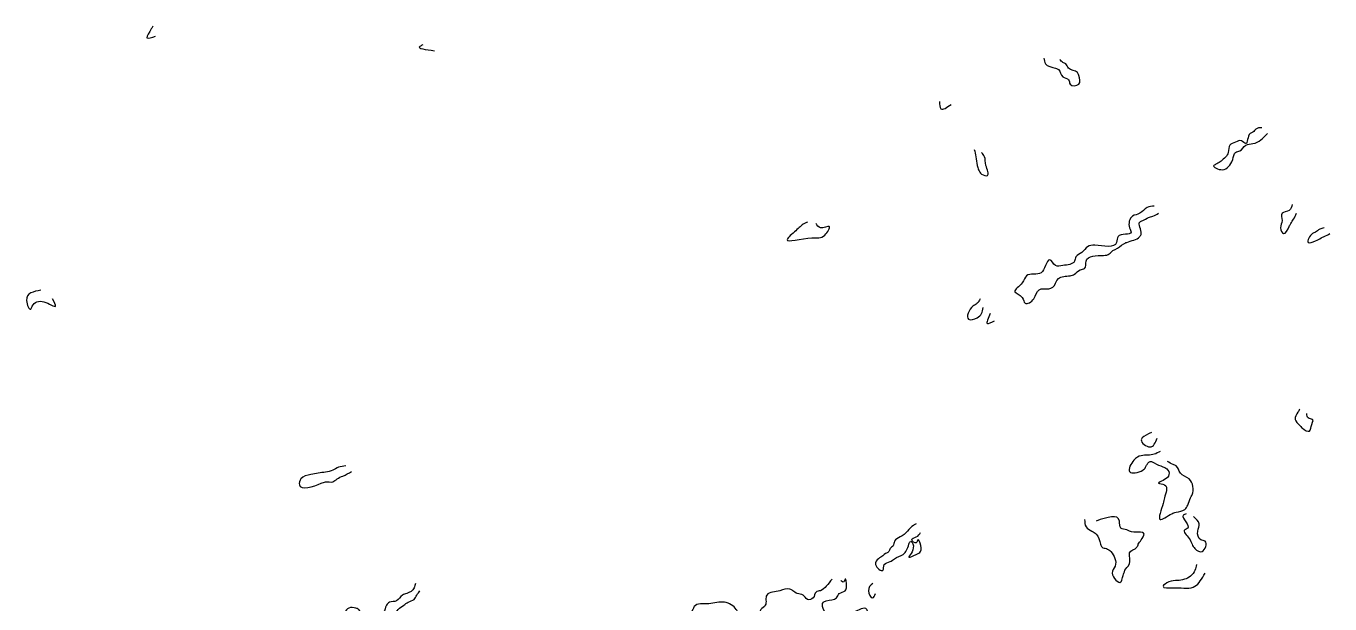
# Model space of a CAD drawing. Header units: metres. Extents: x 0 to 100, y 0 to 141.
# Drawn here: x 76.84 to 99.3, y 71.55 to 81.5 of the extents above; entities that cross this region are included whole.
import ezdxf

# ---------------------------------------------------------------- set-up
doc = ezdxf.new("R2010")
doc.units = ezdxf.units.M

msp = doc.modelspace()

# ---------------------------------------------------------------- linework, layer by layer
for points in [[(79.025, 81.5), (79, 81.45), (78.925, 81.3), (79.075, 81.325)], [(83.675, 81.175), (83.625, 81.15), (83.875, 81.075)], [(94.375, 80.95), (94.4, 80.85), (94.575, 80.775), (94.625, 80.75), (94.7, 80.625), (94.8, 80.575), (94.825, 80.5), (94.975, 80.5), (94.975, 80.65), (94.95, 80.7), (94.8, 80.775), (94.75, 80.85), (94.7, 80.875), (94.65, 80.925)], [(92.575, 80.2), (92.6, 80.075), (92.775, 80.15)], [(98.125, 79.75), (98.025, 79.725), (97.975, 79.675), (97.925, 79.65), (97.85, 79.475), (97.775, 79.525), (97.675, 79.5), (97.575, 79.45), (97.55, 79.325), (97.425, 79.175), (97.35, 79.125), (97.3, 79.1), (97.45, 79.025), (97.55, 79.075), (97.625, 79.2), (97.675, 79.325), (97.75, 79.35), (97.85, 79.45), (97.975, 79.475), (98.225, 79.65)], [(93.175, 79.375), (93.2, 79.25), (93.225, 79.1), (93.25, 79.025), (93.3, 78.95), (93.4, 78.925), (93.375, 79.1), (93.35, 79.25), (93.3, 79.325)], [(96.275, 78.4), (96.15, 78.375), (96.025, 78.275), (95.9, 78.225), (95.85, 78.025), (95.875, 77.95), (95.65, 77.875), (95.625, 77.775), (95.25, 77.725), (95.125, 77.7), (95.025, 77.6), (94.925, 77.525), (94.9, 77.45), (94.7, 77.375), (94.575, 77.375), (94.475, 77.475), (94.4, 77.375), (94.325, 77.25), (94.075, 77.2), (94, 77.075), (93.875, 76.925), (94, 76.825), (94.05, 76.725), (94.2, 76.8), (94.225, 76.85), (94.325, 76.975), (94.375, 76.975), (94.525, 77), (94.625, 77.15), (94.825, 77.2), (94.9, 77.225), (95, 77.3), (95.075, 77.325), (95.1, 77.45), (95.4, 77.55), (95.5, 77.575), (95.55, 77.625), (95.6, 77.65), (95.75, 77.75), (95.8, 77.775), (96.025, 77.875), (96.05, 77.925), (96.025, 78.125), (96.075, 78.15), (96.175, 78.2), (96.25, 78.225), (96.35, 78.275)], [(98.65, 78.425), (98.6, 78.325), (98.475, 78.275), (98.475, 78.15), (98.45, 78.025), (98.5, 77.925), (98.6, 78.05), (98.625, 78.1), (98.675, 78.175), (98.725, 78.275)], [(90.3, 78.125), (90.25, 78.1), (90.1, 77.975), (89.95, 77.825), (90.375, 77.85), (90.6, 77.9), (90.675, 78.05), (90.525, 78.025), (90.45, 78.1)], [(99.2, 78.025), (99.125, 78), (99.05, 77.95), (99, 77.925), (98.925, 77.775), (99.05, 77.8), (99.15, 77.85), (99.2, 77.875), (99.3, 77.925)], [(77.1, 76.95), (76.85, 76.775), (76.925, 76.625), (76.95, 76.675), (77.15, 76.75), (77.35, 76.675), (77.3, 76.8)], [(93.275, 76.8), (93.225, 76.725), (93.15, 76.675), (93.075, 76.45), (93.225, 76.475), (93.3, 76.55), (93.325, 76.65)], [(93.45, 76.55), (93.4, 76.375), (93.525, 76.425)], [(98.775, 74.9), (98.75, 74.85), (98.7, 74.725), (98.775, 74.625), (98.825, 74.575), (98.95, 74.525), (98.975, 74.6), (99, 74.725), (98.925, 74.75), (98.9, 74.825)], [(96.225, 74.5), (96.175, 74.475), (96.05, 74.375), (96.2, 74.25), (96.325, 74.4)], [(96.375, 74.175), (96.275, 74.125), (96.05, 74.1), (95.925, 74.025), (95.85, 73.825), (96.075, 73.85), (96.125, 73.9), (96.15, 73.95), (96.225, 74), (96.275, 73.975), (96.525, 73.825), (96.5, 73.725), (96.35, 73.625), (96.45, 73.6), (96.45, 73.375), (96.425, 73.275), (96.375, 73), (96.575, 73.1), (96.65, 73.125), (96.8, 73.175), (96.85, 73.25), (96.9, 73.375), (96.925, 73.425), (96.875, 73.7), (96.725, 73.8), (96.65, 73.925), (96.6, 73.95), (96.5, 74)], [(82.35, 73.925), (82.225, 73.9), (82.125, 73.85), (81.875, 73.8), (81.75, 73.775), (81.575, 73.7), (81.55, 73.6), (81.925, 73.625), (82, 73.65), (82.125, 73.65), (82.2, 73.7), (82.3, 73.75), (82.45, 73.825)], [(95.075, 73), (95.1, 72.875), (95.2, 72.8), (95.275, 72.75), (95.35, 72.575), (95.375, 72.525), (95.45, 72.5), (95.525, 72.45), (95.6, 72.2), (95.55, 72.075), (95.7, 71.925), (95.725, 72), (95.75, 72.075), (95.8, 72.175), (95.825, 72.2), (95.85, 72.375), (95.85, 72.425), (95.975, 72.525), (96, 72.575), (96.05, 72.65), (96.1, 72.75), (95.85, 72.8), (95.8, 72.825), (95.7, 72.85), (95.675, 72.975), (95.275, 72.975)], [(96.825, 73.1), (96.775, 73.075), (96.85, 72.85), (96.8, 72.825), (96.875, 72.675), (96.925, 72.575), (96.975, 72.5), (97.1, 72.45), (97.15, 72.625), (97.075, 72.65), (97.025, 72.8), (97.05, 72.925), (96.95, 73.05)], [(92.175, 72.925), (92.125, 72.9), (92.025, 72.8), (91.9, 72.7), (91.8, 72.625), (91.775, 72.55), (91.725, 72.5), (91.7, 72.45), (91.625, 72.4), (91.6, 72.375), (91.525, 72.325), (91.475, 72.225), (91.6, 72.125), (91.625, 72.225), (91.725, 72.275), (91.8, 72.325), (91.95, 72.4), (92.05, 72.575), (92.075, 72.625), (92.125, 72.55), (92.05, 72.35), (92.175, 72.4), (92.25, 72.45), (92.2, 72.65), (92.175, 72.6), (92.1, 72.65), (92.175, 72.7), (92.25, 72.775)], [(97, 72.225), (96.975, 72.125), (96.9, 72.025), (96.675, 71.95), (96.525, 71.925), (96.425, 71.85), (96.625, 71.825), (96.975, 71.85), (97.15, 72.075)], [(83.55, 71.9), (83.525, 71.825), (83.4, 71.725), (83.325, 71.7), (83.225, 71.6), (83.1, 71.575), (83.05, 71.525), (83, 71.4), (82.85, 71.25), (82.875, 71.125), (82.975, 71.075), (83.025, 71), (83.05, 70.825), (83.075, 70.75), (83, 70.65), (82.95, 70.675), (82.8, 70.775), (82.675, 70.8), (82.575, 70.8), (82.45, 70.775), (82.375, 70.725), (82.35, 70.675), (82.175, 70.7), (82.1, 70.675), (82.05, 70.525), (81.9, 70.5), (81.825, 70.45), (81.725, 70.375), (81.75, 70.55), (81.8, 70.625), (81.875, 70.7), (82, 70.725), (82.1, 70.75), (82.175, 70.85), (82.175, 71.025), (82.275, 71.025), (82.425, 70.85), (82.45, 71.225), (82.525, 71.25), (82.575, 71.45), (82.525, 71.475), (82.4, 71.475), (82.275, 71.3), (82.2, 71.15), (82.175, 71.025), (82, 71), (81.975, 70.925), (81.75, 70.9), (81.725, 70.8), (81.625, 70.725), (81.575, 70.625), (81.55, 70.5), (81.525, 70.375), (81.5, 70.225), (81.625, 70.2), (81.65, 70.325), (81.7, 70.35), (81.7, 70.125), (81.675, 70.05), (81.7, 69.875), (81.75, 69.8), (81.875, 69.65), (81.95, 69.625), (82.275, 69.75), (82.15, 69.725), (81.975, 69.75), (81.9, 69.85), (81.8, 69.975), (81.85, 70.2), (81.9, 70.3), (81.95, 70.375), (82.125, 70.35), (82.225, 70.3), (82.3, 70.275), (82.35, 70.225), (82.4, 70.15), (82.475, 70), (82.425, 69.9), (82.4, 69.725), (82.575, 69.8), (82.775, 69.775), (82.8, 69.85), (82.95, 69.925), (83, 69.95), (83.075, 69.8), (83.2, 69.825), (83.25, 69.875), (83.275, 69.975), (83.15, 70.15), (83.125, 70.5), (83.25, 70.55), (83.3, 70.575), (83.25, 70.75), (83.2, 70.825), (83.2, 71), (83.225, 71.1), (83.2, 71.35), (83.25, 71.45), (83.35, 71.525), (83.425, 71.575), (83.525, 71.625), (83.575, 71.7), (83.625, 71.775)], [(90.725, 71.975), (90.625, 71.85), (90.525, 71.775), (90.45, 71.75), (90.4, 71.65), (90.3, 71.625), (90.225, 71.7), (90.125, 71.725), (90.05, 71.775), (90, 71.8), (89.825, 71.775), (89.7, 71.75), (89.6, 71.7), (89.575, 71.525), (89.5, 71.45), (89.475, 71.35), (89.425, 71.225), (89.35, 71.2), (89.225, 71.25), (89.175, 71.275), (89.1, 71.4), (89.075, 71.45), (88.875, 71.575), (88.6, 71.55), (88.35, 71.5), (88.325, 71.45), (88.25, 71.3), (88.225, 71.225), (88.075, 71.05), (88.05, 70.925), (88, 70.825), (87.85, 70.9), (87.8, 70.95), (87.75, 70.975), (87.7, 71.05), (87.575, 71.1), (87.4, 71.15), (87.375, 71.2), (87.225, 71.25), (86.975, 71.225), (86.525, 71.2), (86.5, 71.075), (86.375, 71.05), (86.275, 70.925), (86.025, 70.9), (85.9, 70.875), (85.675, 70.875), (85.55, 70.725), (85.475, 70.725), (85.275, 70.7), (85.25, 70.225), (85.325, 70.2), (85.3, 70.075), (85.275, 70.025), (85.2, 69.925), (85.075, 69.95), (84.975, 69.7), (84.9, 69.675), (84.775, 69.675), (84.725, 69.75), (84.7, 69.9), (84.575, 69.925), (84.55, 69.725), (84.675, 69.375), (84.675, 69.15), (84.7, 69.1), (84.725, 69.025), (84.775, 68.95), (84.95, 68.825), (85.35, 68.875), (85.475, 68.925), (85.525, 69), (85.6, 69.1), (85.65, 69.275), (85.575, 69.55), (85.475, 69.6), (85.375, 69.725), (85.45, 69.75), (85.65, 69.8), (85.675, 69.925), (85.7, 70.125), (85.775, 70.15), (85.8, 70.25), (85.825, 70.3), (85.975, 70.55), (85.925, 70.575), (85.95, 70.65), (85.975, 70.7), (86.1, 70.775), (86.2, 70.8), (86.5, 70.775), (86.6, 70.8), (86.725, 70.85), (86.75, 70.975), (86.85, 71.025), (87.1, 71), (87.225, 70.9), (87.25, 70.85), (87.4, 70.725), (87.4, 70.675), (87.425, 70.5), (87.5, 70.4), (87.575, 70.25), (87.775, 70.325), (87.95, 70.4), (88, 70.425), (88.125, 70.45), (88.25, 70.4), (88.3, 70.475), (88.325, 70.65), (88.425, 70.725), (88.5, 70.825), (88.45, 70.95), (88.6, 71.05), (88.45, 71.175), (88.5, 71.275), (88.55, 71.325), (88.675, 71.35), (88.85, 71.375), (88.95, 71.35), (89, 71.25), (89.025, 71.2), (89.025, 71.1), (89, 71), (89.1, 70.925), (89.125, 70.875), (89.275, 70.9), (89.475, 70.85), (89.575, 70.9), (89.6, 70.95), (89.675, 70.875), (89.8, 70.9), (89.85, 71), (89.875, 71.05), (89.925, 71.2), (90, 71.25), (90.1, 71.3), (90.2, 71.325), (90.35, 71.25), (90.425, 71.2), (90.5, 71.075), (90.65, 71.025), (90.775, 71.175), (90.8, 71.075), (90.725, 70.975), (90.775, 70.875), (90.85, 70.625), (90.875, 70.6), (90.975, 70.525), (91.15, 70.5), (91.325, 70.5), (91.425, 70.525), (91.575, 70.6), (91.6, 70.625), (91.7, 70.75), (91.725, 70.925), (91.575, 70.825), (91.525, 70.75), (91.375, 70.65), (90.95, 70.75), (90.9, 70.95), (90.925, 71.025), (91, 71.15), (91.025, 71.175), (91.125, 71.25), (91.225, 71.3), (91.375, 71.275), (91.4, 71.225), (91.525, 71.15), (91.55, 71.1), (91.575, 71.3), (91.475, 71.375), (91.35, 71.4), (91.325, 71.45), (91.1, 71.4), (91.05, 71.375), (90.9, 71.275), (90.85, 71.3), (90.775, 71.35), (90.65, 71.375), (90.575, 71.575), (90.625, 71.6), (90.8, 71.65), (90.85, 71.725), (90.95, 71.775), (90.975, 71.85), (90.95, 71.975), (90.925, 71.925), (90.875, 71.95)], [(91.425, 71.9), (91.35, 71.775), (91.425, 71.65), (91.475, 71.725)]]:
    msp.add_spline(points, degree=3)

doc.saveas('drawing.dxf')
